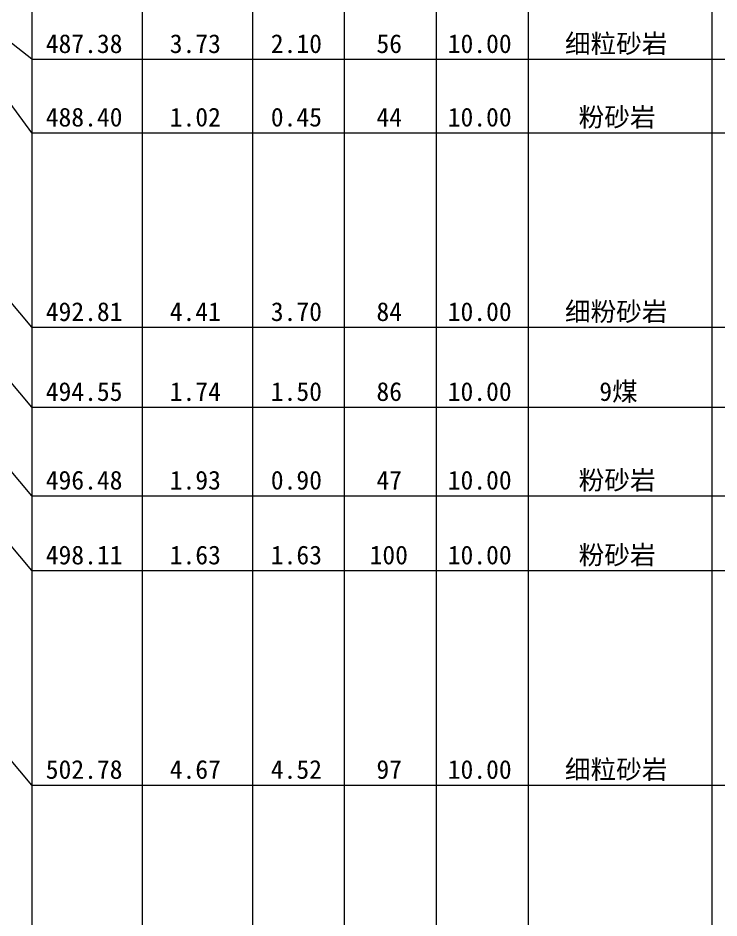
# Model space of a CAD drawing. Header units: inches. Extents: x -27 to 109, y -598 to 26.
# Drawn here: x 20.78 to 36.04, y -505.97 to -486.37 of the extents above; entities that cross this region are included whole.
import ezdxf

# ---------------------------------------------------------------- set-up
doc = ezdxf.new("R2010")
doc.units = ezdxf.units.IN
doc.header["$MEASUREMENT"] = 0
doc.layers.get('0').update_dxf_attribs({"lineweight": 0})
doc.styles.add('宋体', font='')
doc.styles.get('宋体').set_extended_font_data('宋体')

msp = doc.modelspace()

# ---------------------------------------------------------------- linework, layer by layer
at = {"linetype": 'Continuous', "lineweight": 15}
for p, q in [((21.082, 0.896), (21.082, -567.184)), ((23.482, 0.896), (23.482, -567.184)), ((25.882, 0.896), (25.882, -567.184)), ((27.882, 0.896), (27.882, -567.184)), ((29.882, 0.896), (29.882, -567.184)), ((31.882, 0.896), (31.882, -567.184)), ((35.882, 0.896), (35.882, -567.184)), ((21.082, -487.267), (20.082, -486.484)), ((21.082, -487.267), (23.482, -487.267)), ((23.482, -487.267), (25.882, -487.267)), ((25.882, -487.267), (27.882, -487.267)), ((27.882, -487.267), (29.882, -487.267)), ((29.882, -487.267), (31.882, -487.267)), ((31.882, -487.267), (35.882, -487.267)), ((35.882, -487.267), (65.882, -487.267)), ((21.082, -488.867), (20.082, -487.504)), ((21.082, -488.867), (23.482, -488.867)), ((23.482, -488.867), (25.882, -488.867)), ((25.882, -488.867), (27.882, -488.867)), ((27.882, -488.867), (29.882, -488.867)), ((29.882, -488.867), (31.882, -488.867)), ((31.882, -488.867), (35.882, -488.867)), ((35.882, -488.867), (65.882, -488.867)), ((21.082, -493.103), (20.082, -491.914)), ((21.082, -493.103), (23.482, -493.103)), ((23.482, -493.103), (25.882, -493.103)), ((25.882, -493.103), (27.882, -493.103)), ((27.882, -493.103), (29.882, -493.103)), ((29.882, -493.103), (31.882, -493.103)), ((31.882, -493.103), (35.882, -493.103)), ((35.882, -493.103), (65.882, -493.103)), ((21.082, -494.843), (20.082, -493.654)), ((21.082, -494.843), (23.482, -494.843)), ((23.482, -494.843), (25.882, -494.843)), ((25.882, -494.843), (27.882, -494.843)), ((27.882, -494.843), (29.882, -494.843)), ((29.882, -494.843), (31.882, -494.843)), ((31.882, -494.843), (35.882, -494.843)), ((35.882, -494.843), (65.882, -494.843)), ((21.082, -496.773), (20.082, -495.584)), ((21.082, -496.773), (23.482, -496.773)), ((23.482, -496.773), (25.882, -496.773)), ((25.882, -496.773), (27.882, -496.773)), ((27.882, -496.773), (29.882, -496.773)), ((29.882, -496.773), (31.882, -496.773)), ((31.882, -496.773), (35.882, -496.773)), ((35.882, -496.773), (65.882, -496.773)), ((21.082, -498.403), (20.082, -497.214)), ((21.082, -498.403), (23.482, -498.403)), ((23.482, -498.403), (25.882, -498.403)), ((25.882, -498.403), (27.882, -498.403)), ((27.882, -498.403), (29.882, -498.403)), ((29.882, -498.403), (31.882, -498.403)), ((31.882, -498.403), (35.882, -498.403)), ((35.882, -498.403), (65.882, -498.403)), ((21.082, -503.073), (20.082, -501.884)), ((21.082, -503.073), (23.482, -503.073)), ((23.482, -503.073), (25.882, -503.073)), ((25.882, -503.073), (27.882, -503.073)), ((27.882, -503.073), (29.882, -503.073)), ((29.882, -503.073), (31.882, -503.073)), ((31.882, -503.073), (35.882, -503.073)), ((35.882, -503.073), (65.882, -503.073))]:
    msp.add_line(p, q, dxfattribs=at)

# ---------------------------------------------------------------- texts
at = {"style": '宋体'}
for s, p in [('细粒砂岩', (32.685, -487.131)), ('487.38', (21.384, -487.131)), ('3.73', (24.083, -487.131)), ('2.10', (26.283, -487.131)), ('56', (28.582, -487.131)), ('10.00', (30.134, -487.131)), ('488.40', (21.384, -488.731)), ('1.02', (24.083, -488.731)), ('0.45', (26.283, -488.731)), ('44', (28.582, -488.731)), ('10.00', (30.134, -488.731)), ('粉砂岩', (32.984, -488.731)), ('细粉砂岩', (32.685, -492.967)), ('492.81', (21.384, -492.967)), ('4.41', (24.083, -492.967)), ('3.70', (26.283, -492.967)), ('84', (28.582, -492.967)), ('10.00', (30.134, -492.967)), ('494.55', (21.384, -494.707)), ('1.74', (24.083, -494.707)), ('1.50', (26.283, -494.707)), ('86', (28.582, -494.707)), ('10.00', (30.134, -494.707)), ('9煤', (33.433, -494.707)), ('496.48', (21.384, -496.637)), ('1.93', (24.083, -496.637)), ('0.90', (26.283, -496.637)), ('47', (28.582, -496.637)), ('10.00', (30.134, -496.637)), ('粉砂岩', (32.984, -496.637)), ('粉砂岩', (32.984, -498.267)), ('498.11', (21.384, -498.267)), ('1.63', (24.083, -498.267)), ('1.63', (26.283, -498.267)), ('100', (28.433, -498.267)), ('10.00', (30.134, -498.267)), ('502.78', (21.384, -502.937)), ('4.67', (24.083, -502.937)), ('4.52', (26.283, -502.937)), ('97', (28.582, -502.937)), ('10.00', (30.134, -502.937)), ('细粒砂岩', (32.685, -502.937))]:
    msp.add_text(s, height=0.4092, dxfattribs=at).set_placement(p)

doc.saveas('drawing.dxf')
